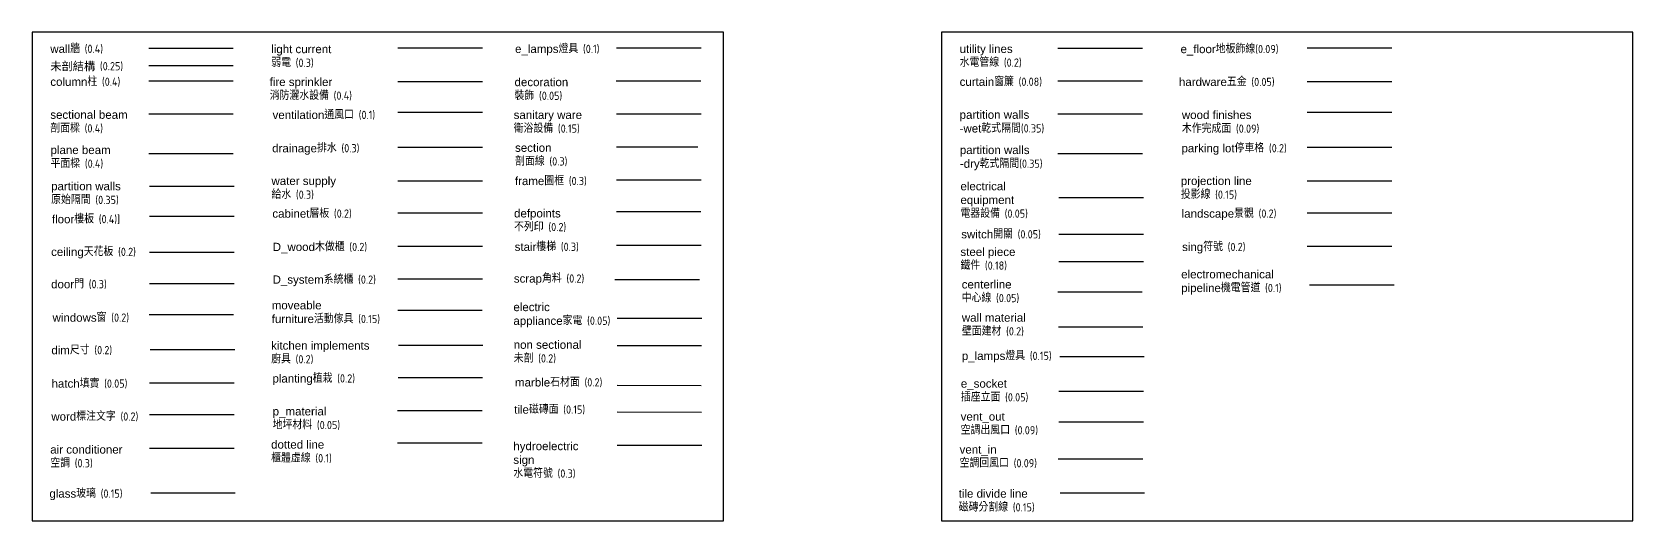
# Model space of a CAD drawing. Header units: centimetres. Extents: x -6116 to 16873, y -2889 to 4505.
# Drawn here: x -6116.4 to -6019.2, y 927.4 to 957.1 of the extents above; entities that cross this region are included whole.
import ezdxf

# ---------------------------------------------------------------- set-up
doc = ezdxf.new("R2010")
doc.units = ezdxf.units.CM
doc.linetypes.add('AM_ISO08W050', pattern=[18, 12, -1.5, 3, -1.5])
doc.linetypes.add('AM_ISO08W050x2', pattern=[9, 6, -0.75, 1.5, -0.75])
for name, color, linetype in [('air conditioner空調', 172, 'Continuous'), ('beam plane平面樑', 140, 'Continuous'), ('beam sectional剖面樑', 4, 'Continuous'), ('cabinet層板', 35, 'Continuous'), ('ceiling天花板', 6, 'Continuous'), ('centerline中心線', 254, 'Continuous'), ('column柱', 50, 'Continuous'), ('curtain窗簾', 41, 'Continuous'), ('D_system系統櫃', 42, 'Continuous'), ('D_wood木做櫃', 30, 'Continuous'), ('decoration裝飾', 34, 'Continuous'), ('defpoints不列印', 252, 'Continuous'), ('dim尺寸', 7, 'Continuous'), ('door門', 3, 'Continuous'), ('dotted line櫃體虛線', 87, 'AM_ISO08W050'), ('drainage排水', 5, 'Continuous'), ('e_floor地板飾線', 41, 'Continuous'), ('e_lamps立面燈具', 241, 'Continuous'), ('e_socket立面插座', 254, 'Continuous'), ('electric appliance家電', 163, 'Continuous'), ('electrical equipment電器設備', 113, 'Continuous'), ('electromechanical pipeline機電管道', 62, 'Continuous'), ('fire sprinkler消防灑水設備', 1, 'Continuous'), ('floor樓板', 4, 'Continuous'), ('frame圖框', 34, 'Continuous'), ('glass玻璃', 254, 'Continuous'), ('hardware五金', 221, 'Continuous'), ('hatch填實', 8, 'Continuous'), ('hydroelectric sign水電符號', 130, 'Continuous'), ('kitchen implements廚具', 21, 'Continuous'), ('landscape景觀', 70, 'Continuous'), ('light current弱電', 210, 'Continuous'), ('marble石材面', 60, 'Continuous'), ('moveable furniture活動傢具', 31, 'Continuous'), ('non sectional未剖', 53, 'Continuous'), ('p_lamps平面燈具', 40, 'Continuous'), ('p_material地坪材料', 8, 'Continuous'), ('parking lot停車格', 173, 'Continuous'), ('partition walls_dry乾式隔間', 52, 'Continuous'), ('partition walls_wet濕式隔間', 13, 'Continuous'), ('partition walls原始隔間', 22, 'Continuous'), ('planting植栽', 95, 'Continuous'), ('projection line投影線', 253, 'Continuous'), ('sanitary ware衛浴設備', 220, 'Continuous'), ('scrap角料', 181, 'Continuous'), ('section剖面線', 1, 'Continuous'), ('sing符號', 40, 'Continuous'), ('stair樓梯', 6, 'Continuous'), ('steel piece鐵件', 253, 'Continuous'), ('switch開關', 231, 'Continuous'), ('tile divide line磁磚分割線', 9, 'Continuous'), ('tile磁磚面', 122, 'Continuous'), ('utility lines水電管線', 72, 'Continuous'), ('vent_in空調回風口', 20, 'Continuous'), ('vent_out空調出風口', 150, 'Continuous'), ('ventilation通風口', 195, 'Continuous'), ('wall material壁面建材', 132, 'Continuous'), ('wall牆', 1, 'Continuous'), ('water supply給水', 5, 'Continuous'), ('windows窗', 70, 'Continuous'), ('wood finishes木作完成面', 23, 'Continuous'), ('word標注文字', 4, 'Continuous'), ('未剖結構', 53, 'Continuous')]:
    doc.layers.add(name, color=color, linetype=linetype)
doc.styles.get("Standard").update_dxf_attribs({"font": 'ISOCP.SHX', "bigfont": 'CHINESET.SHX'})

msp = doc.modelspace()

# ---------------------------------------------------------------- linework, layer by layer
at = {"layer": 'air conditioner空調'}
msp.add_line((-6109.27804, 931.78284), (-6104.1444, 931.78284), dxfattribs=at)
at = {"layer": 'beam plane平面樑'}
msp.add_line((-6109.32832, 949.68333), (-6104.19468, 949.69617), dxfattribs=at)
at = {"layer": 'beam sectional剖面樑'}
msp.add_line((-6109.32832, 952.09305), (-6104.19468, 952.09305), dxfattribs=at)
at = {"layer": 'cabinet層板'}
msp.add_line((-6094.19123, 946.0801), (-6089.05758, 946.0801), dxfattribs=at)
at = {"layer": 'ceiling天花板'}
msp.add_line((-6109.27804, 943.69058), (-6104.1444, 943.69058), dxfattribs=at)
at = {"layer": 'centerline中心線'}
msp.add_line((-6054.12662, 941.29177), (-6048.99297, 941.29177), dxfattribs=at)
at = {"layer": 'column柱'}
msp.add_line((-6109.32832, 954.09305), (-6104.19468, 954.09305), dxfattribs=at)
at = {"layer": 'curtain窗簾'}
msp.add_line((-6054.11022, 954.09305), (-6048.97658, 954.09305), dxfattribs=at)
at = {"layer": 'D_system系統櫃'}
msp.add_line((-6094.19123, 942.07665), (-6089.05758, 942.07665), dxfattribs=at)
at = {"layer": 'D_wood木做櫃'}
msp.add_line((-6094.19123, 944.05278), (-6089.05758, 944.05278), dxfattribs=at)
at = {"layer": 'decoration裝飾'}
msp.add_line((-6080.9365, 954.09698), (-6075.80286, 954.09698), dxfattribs=at)
at = {"layer": 'defpoints不列印'}
msp.add_line((-6080.92912, 946.16199), (-6075.79548, 946.16199), dxfattribs=at)
at = {"layer": 'dim尺寸'}
msp.add_line((-6109.23623, 937.79206), (-6104.10259, 937.79206), dxfattribs=at)
at = {"layer": 'door門'}
msp.add_line((-6109.27804, 941.79792), (-6104.1444, 941.79792), dxfattribs=at)
at = {"layer": 'dotted line櫃體虛線', "linetype": 'AM_ISO08W050x2'}
msp.add_line((-6094.21892, 932.11078), (-6089.08528, 932.11078), dxfattribs=at)
at = {"layer": 'drainage排水'}
msp.add_line((-6094.19123, 950.06695), (-6089.05758, 950.06695), dxfattribs=at)
at = {"layer": 'e_floor地板飾線'}
msp.add_line((-6038.97716, 956.10087), (-6033.84351, 956.10087), dxfattribs=at)
at = {"layer": 'e_lamps立面燈具'}
msp.add_line((-6080.91733, 956.09623), (-6075.78369, 956.09623), dxfattribs=at)
at = {"layer": 'e_socket立面插座'}
msp.add_line((-6054.05994, 935.25698), (-6048.9263, 935.25698), dxfattribs=at)
at = {"layer": 'electric appliance家電'}
msp.add_line((-6080.87169, 939.69497), (-6075.73805, 939.69497), dxfattribs=at)
at = {"layer": 'electrical equipment電器設備'}
msp.add_line((-6054.05994, 947.02455), (-6048.9263, 947.02455), dxfattribs=at)
at = {"layer": 'electromechanical pipeline機電管道'}
msp.add_line((-6038.83413, 941.70897), (-6033.70049, 941.70897), dxfattribs=at)
at = {"layer": 'fire sprinkler消防灑水設備'}
msp.add_line((-6094.19123, 954.06932), (-6089.05758, 954.06932), dxfattribs=at)
at = {"layer": 'floor樓板'}
msp.add_line((-6109.27804, 945.87224), (-6104.1444, 945.87224), dxfattribs=at)
at = {"layer": 'frame圖框'}
msp.add_line((-6080.91733, 948.09305), (-6075.78369, 948.09305), dxfattribs=at)
at = {"layer": 'glass玻璃'}
msp.add_line((-6109.20167, 929.07581), (-6104.06803, 929.07581), dxfattribs=at)
at = {"layer": 'hardware五金'}
msp.add_line((-6038.97313, 954.06932), (-6033.83949, 954.06932), dxfattribs=at)
at = {"layer": 'hatch填實'}
msp.add_line((-6109.27804, 935.76219), (-6104.1444, 935.76219), dxfattribs=at)
at = {"layer": 'hydroelectric sign水電符號'}
msp.add_line((-6080.87855, 931.97399), (-6075.74491, 931.97399), dxfattribs=at)
at = {"layer": 'kitchen implements廚具'}
msp.add_line((-6094.16046, 938.04695), (-6089.02682, 938.04695), dxfattribs=at)
at = {"layer": 'landscape景觀'}
msp.add_line((-6038.97313, 946.0801), (-6033.83949, 946.0801), dxfattribs=at)
at = {"layer": 'light current弱電'}
msp.add_line((-6094.19525, 956.10087), (-6089.06161, 956.10087), dxfattribs=at)
at = {"layer": 'marble石材面'}
msp.add_line((-6080.87169, 935.61774), (-6075.77001, 935.59797), dxfattribs=at)
at = {"layer": 'moveable furniture活動傢具'}
msp.add_line((-6094.20129, 940.17202), (-6089.06764, 940.17202), dxfattribs=at)
at = {"layer": 'non sectional未剖'}
msp.add_line((-6080.87169, 938.01602), (-6075.75496, 938.02929), dxfattribs=at)
at = {"layer": 'p_lamps平面燈具'}
msp.add_line((-6054.00777, 937.36041), (-6048.87413, 937.36041), dxfattribs=at)
at = {"layer": 'p_material地坪材料'}
msp.add_line((-6094.21112, 934.08401), (-6089.07748, 934.08401), dxfattribs=at)
for points in [[(-6116.41245, 927.36645), (-6074.41245, 927.36645), (-6074.41245, 957.06645), (-6116.41245, 957.06645)], [(-6061.19435, 927.36645), (-6019.19435, 927.36645), (-6019.19435, 957.06645), (-6061.19435, 957.06645)]]:
    msp.add_lwpolyline(points, close=True, dxfattribs=at)
at = {"layer": 'parking lot停車格'}
msp.add_line((-6038.97313, 950.06695), (-6033.83949, 950.06695), dxfattribs=at)
at = {"layer": 'partition walls_dry乾式隔間'}
msp.add_line((-6054.11022, 952.09305), (-6048.97658, 952.09305), dxfattribs=at)
at = {"layer": 'partition walls_wet濕式隔間'}
msp.add_line((-6054.11022, 949.68333), (-6048.97658, 949.69617), dxfattribs=at)
at = {"layer": 'partition walls原始隔間'}
msp.add_line((-6109.27804, 947.70893), (-6104.1444, 947.70893), dxfattribs=at)
at = {"layer": 'planting植栽'}
msp.add_line((-6094.18657, 936.08223), (-6089.05293, 936.08223), dxfattribs=at)
at = {"layer": 'projection line投影線'}
msp.add_line((-6038.97313, 948.02883), (-6033.83949, 948.02883), dxfattribs=at)
at = {"layer": 'sanitary ware衛浴設備'}
msp.add_line((-6080.91733, 952.09305), (-6075.78369, 952.09305), dxfattribs=at)
at = {"layer": 'scrap角料'}
msp.add_line((-6081.02417, 942.0247), (-6075.87661, 942.04113), dxfattribs=at)
at = {"layer": 'section剖面線'}
msp.add_line((-6080.9117, 950.08701), (-6075.97232, 950.08701), dxfattribs=at)
at = {"layer": 'sing符號'}
msp.add_line((-6038.97313, 944.05278), (-6033.83949, 944.05278), dxfattribs=at)
at = {"layer": 'stair樓梯'}
msp.add_line((-6080.91056, 944.11877), (-6075.77692, 944.11877), dxfattribs=at)
at = {"layer": 'steel piece鐵件'}
msp.add_line((-6054.05994, 943.12477), (-6048.9263, 943.12477), dxfattribs=at)
at = {"layer": 'switch開關'}
msp.add_line((-6054.05994, 944.79152), (-6048.9263, 944.79152), dxfattribs=at)
at = {"layer": 'tile divide line磁磚分割線'}
msp.add_line((-6053.98357, 929.07581), (-6048.84993, 929.07581), dxfattribs=at)
at = {"layer": 'tile磁磚面'}
msp.add_line((-6080.87169, 933.9979), (-6075.7504, 933.97656), dxfattribs=at)
at = {"layer": 'utility lines水電管線'}
msp.add_line((-6054.11022, 956.09305), (-6048.97658, 956.09305), dxfattribs=at)
at = {"layer": 'vent_in空調回風口'}
msp.add_line((-6054.09754, 931.14587), (-6048.9639, 931.14587), dxfattribs=at)
at = {"layer": 'vent_out空調出風口'}
msp.add_line((-6054.05994, 933.39457), (-6048.9263, 933.39457), dxfattribs=at)
at = {"layer": 'ventilation通風口'}
msp.add_line((-6094.19123, 952.18858), (-6089.05758, 952.18858), dxfattribs=at)
at = {"layer": 'wall material壁面建材'}
msp.add_line((-6054.08893, 939.16065), (-6048.95529, 939.16065), dxfattribs=at)
at = {"layer": 'wall牆'}
msp.add_line((-6109.32832, 956.09305), (-6104.19468, 956.09305), dxfattribs=at)
at = {"layer": 'water supply給水'}
msp.add_line((-6094.19123, 948.02883), (-6089.05758, 948.02883), dxfattribs=at)
at = {"layer": 'windows窗'}
msp.add_line((-6109.30703, 939.91668), (-6104.17339, 939.91668), dxfattribs=at)
at = {"layer": 'wood finishes木作完成面'}
msp.add_line((-6038.97313, 952.18858), (-6033.83949, 952.18858), dxfattribs=at)
at = {"layer": 'word標注文字'}
msp.add_line((-6109.27804, 933.82638), (-6104.1444, 933.82638), dxfattribs=at)
at = {"layer": '未剖結構'}
msp.add_line((-6109.32832, 955.03792), (-6104.19468, 955.03792), dxfattribs=at)

# ---------------------------------------------------------------- texts
at = {"layer": 'p_material地坪材料', "char_height": 0.5, "attachment_point": 1}
for s, width, insert in [('{\\fHelvetica|b0|i0|c136|p34;\\C0;wall\\Fisocp,chineset|c136;牆 (0.4)}', 13.7820472, (-6115.3023, 956.29513)), ('{\\fHelvetica|b0|i0|c136|p34;\\C0;light current\\P\\Fisocp,chineset|c136;弱電 (0.3)}', 13.7820472, (-6101.88697, 956.28153)), ('{\\fHelvetica|b0|i0|c136|p34;\\C0;e_lamps\\Fisocp,chineset|c136;燈具 (0.1)}', 13.7820472, (-6087.0809, 956.29202)), ('{\\fHelvetica|b0|i0|c136|p34;\\C0;utility lines\\P\\Fisocp,chineset|c136;水電管線 (0.2)}', 13.7820472, (-6060.0842, 956.29513)), ('{\\fHelvetica|b0|i0|c136|p34;\\C0;e_floor\\Fisocp,chineset|c136;地板飾線(0.09)}', 13.7820472, (-6046.66888, 956.28153)), ('{\\fArial Unicode MS|b0|i0|c134|p0;\\C0;未剖結構\\Fisocp,chineset|c136; (0.\\Fisocp,chineset|c134;25\\Fisocp,chineset|c136;)}', 13.7820472, (-6115.3023, 955.24)), ('{\\fHelvetica|b0|i0|c136|p34;\\C0;column\\Fisocp,chineset|c136;柱 (0.4)}', 13.7820472, (-6115.3023, 954.29513)), ('{\\fHelvetica|b0|i0|c136|p34;\\C0;fire sprinkler\\P\\Fisocp,chineset|c136;消防灑水設備 (0.4)}', 13.7820472, (-6101.98347, 954.28563)), ('{\\fHelvetica|b0|i0|c136|p34;\\C0;decoration\\P\\Fisocp,chineset|c136;裝飾 (0.05)}', 13.7820472, (-6087.11142, 954.27633)), ('{\\fHelvetica|b0|i0|c136|p34;\\C0;curtain\\Fisocp,chineset|c136;窗簾 (0.08)}', 13.7820472, (-6060.0842, 954.29513)), ('\\pt6;{\\fHelvetica|b0|i0|c136|p34;\\C0;hardware\\Fisocp,chineset|c136;五金 (0.05)}', 13.7820472, (-6046.76537, 954.28563)), ('{\\fHelvetica|b0|i0|c136|p34;\\C0;sectional beam\\P\\Fisocp,chineset|c136;剖面樑 (0.4)}', 13.7820472, (-6115.3023, 952.29513)), ('{\\fHelvetica|b0|i0|c136|p34;\\C0;ventilation\\Fisocp,chineset|c136;通風口 (0.1)}', 13.7820472, (-6101.80542, 952.28253)), ('{\\fHelvetica|b0|i0|c136|p34;\\C0;sanitary ware\\P\\Fisocp,chineset|c136;衛浴設備 (0.15)}', 13.7820472, (-6087.16483, 952.28563)), ('{\\fHelvetica|b0|i0|c136|p34;\\C0;partition walls\\P-wet\\Fisocp,chineset|c136;乾式隔間(0.35)}', 13.7820472, (-6060.0842, 952.29513)), ('{\\fHelvetica|b0|i0|c136|p34;\\C0;wood finishes\\P\\Fisocp,chineset|c136;木作完成面 (0.09)}', 13.7820472, (-6046.58732, 952.28253)), ('{\\fHelvetica|b0|i0|c136|p34;\\C0;plane beam\\P\\Fisocp,chineset|c136;平面樑 (0.4)}', 13.7820472, (-6115.28768, 950.15257)), ('{\\fHelvetica|b0|i0|c136|p34;\\C0;drainage\\Fisocp,chineset|c136;排水 (0.3)}', 13.7820472, (-6101.82738, 950.25855)), ('{\\fHelvetica|b0|i0|c136|p34;\\C0;section\\P\\Fisocp,chineset|c136;剖面線 (0.3)}', 13.7820472, (-6087.07994, 950.28909)), ('{\\fHelvetica|b0|i0|c136|p34;\\C0;partition walls\\P-dry\\Fisocp,chineset|c136;乾式隔間(0.35)}', 13.7820472, (-6060.06959, 950.15257)), ('{\\fHelvetica|b0|i0|c136|p34;\\C0;parking lot\\Fisocp,chineset|c136;停車格 (0.2)}', 13.7820472, (-6046.60928, 950.25855)), ('{\\fHelvetica|b0|i0|c136|p34;\\C0;partition walls\\P\\Fisocp,chineset|c136;原始隔間 (0.35)}', 13.7820472, (-6115.25202, 947.95402)), ('{\\fHelvetica|b0|i0|c136|p34;\\C0;water supply\\Fisocp,chineset|c136;\\P給水 (0.3)}', 13.7820472, (-6101.87262, 948.27382)), ('{\\fHelvetica|b0|i0|c136|p34;\\C0;frame\\Fisocp,chineset|c136;圖框 (0.3)}', 13.7820472, (-6087.08794, 948.26839)), ('{\\fHelvetica|b0|i0|c136|p34;\\C0;electrical\\Pequipment\\P\\Fisocp,chineset|c136;電器設備 (0.05)}', 13.7820472, (-6060.03392, 947.95402)), ('{\\fHelvetica|b0|i0|c136|p34;\\C0;projection line\\P\\Fisocp,chineset|c136;投影線 (0.15)}', 13.7820472, (-6046.65452, 948.27382)), ('{\\fHelvetica|b0|i0|c136|p34;\\C0;floor\\Fisocp,chineset|c136;樓板 (0.4)]}', 13.7820472, (-6115.20429, 945.94995)), ('{\\fHelvetica|b0|i0|c136|p34;\\C0;cabinet\\Fisocp,chineset|c136;層板 (0.2)}', 13.7820472, (-6101.81708, 946.28891)), ('{\\fHelvetica|b0|i0|c136|p34;\\C0;defpoints\\P\\Fisocp,chineset|c136;不列印 (0.2)}', 13.7820472, (-6087.14207, 946.30272)), ('{\\fHelvetica|b0|i0|c136|p34;\\C0;landscape\\Fisocp,chineset|c136;景觀 (0.2)}', 13.7820472, (-6046.59898, 946.28891)), ('{\\fHelvetica|b0|i0|c136|p34;\\C0;switch\\Fisocp,chineset|c136;開關 (0.05)}', 13.7820472, (-6059.98619, 945.032)), ('{\\fHelvetica|b0|i0|c136|p34;\\C0;ceiling\\Fisocp,chineset|c136;天花板 (0.2)}', 13.7820472, (-6115.25202, 943.96448)), ('{\\fHelvetica|b0|i0|c136|p34;\\C0;D_wood\\Fisocp,chineset|c136;木做櫃 (0.2)}', 12.6077772, (-6101.79375, 944.26245)), ('{\\fHelvetica|b0|i0|c136|p34;\\C0;stair\\Fisocp,chineset|c136;樓梯 (0.3)}', 13.7820472, (-6087.10532, 944.26956)), ('{\\fHelvetica|b0|i0|c136|p34;\\C0;steel piece\\P\\Fisocp,chineset|c136;鐵件 (0.18)}', 13.7820472, (-6060.03392, 943.96448)), ('{\\fHelvetica|b0|i0|c136|p34;\\C0;sing\\Fisocp,chineset|c136;符號 (0.2)}', 12.6077772, (-6046.57566, 944.26245)), ('{\\fHelvetica|b0|i0|c136|p34;\\C0;door\\Fisocp,chineset|c136;門 (0.3)}', 13.7820472, (-6115.25202, 942)), ('{\\fHelvetica|b0|i0|c136|p34;\\C0;D_system\\Fisocp,chineset|c136;系統櫃 (0.2)}', 13.7820472, (-6101.80294, 942.27874)), ('{\\fHelvetica|b0|i0|c136|p34;\\C0;scrap\\Fisocp,chineset|c136;角料 (0.2)}', 13.7820472, (-6087.15345, 942.34407)), ('{\\fHelvetica|b0|i0|c136|p34;\\C0;electromechanical\\Ppipeline\\Fisocp,chineset|c136;機電管道 (0.1)}', 13.7820472, (-6046.62911, 942.60278)), ('{\\fHelvetica|b0|i0|c136|p34;\\C0;centerline\\P\\Fisocp,chineset|c136;中心線 (0.05)}', 13.7820472, (-6059.9583, 941.98938)), ('{\\fHelvetica|b0|i0|c136|p34;\\C0;moveable \\Pfurniture\\Fisocp,chineset|c136;活動傢具 (0.15)}', 13.7820472, (-6101.85593, 940.72152)), ('{\\fHelvetica|b0|i0|c136|p34;\\C0;electric \\Pappliance\\Fisocp,chineset|c136;家電 (0.05)}', 13.7820472, (-6087.1815, 940.61187)), ('{\\fHelvetica|b0|i0|c136|p34;\\C0;windows\\Fisocp,chineset|c136;窗 (0.2)}', 13.7820472, (-6115.16634, 939.9707)), ('{\\fHelvetica|b0|i0|c136|p34;\\C0;wall material\\P\\Fisocp,chineset|c136;壁面建材 (0.2)}', 13.7820472, (-6059.94824, 939.9707)), ('{\\fHelvetica|b0|i0|c136|p34;\\C0;kitchen implements\\P\\Fisocp,chineset|c136;廚具 (0.2)}', 13.7820472, (-6101.89366, 938.27413)), ('{\\fHelvetica|b0|i0|c136|p34;\\C0;non sectional \\P\\Fisocp,chineset|c136;未剖 (0.2)}', 13.7820472, (-6087.16165, 938.32414)), ('{\\fHelvetica|b0|i0|c136|p34;\\C0;dim\\Fisocp,chineset|c136;尺寸 (0.2)}', 13.7820472, (-6115.23938, 937.99415)), ('{\\fHelvetica|b0|i0|c136|p34;\\C0;p_lamps\\Fisocp,chineset|c136;燈具 (0.15)}', 13.7820472, (-6059.94785, 937.64525)), ('{\\fHelvetica|b0|i0|c136|p34;\\C0;planting\\Fisocp,chineset|c136;植栽 (0.2)}', 13.7820472, (-6101.81282, 936.27398)), ('{\\fHelvetica|b0|i0|c136|p34;\\C0;hatch\\Fisocp,chineset|c136;填實 (0.05)}', 13.7820472, (-6115.22666, 935.96427)), ('{\\fHelvetica|b0|i0|c136|p34;\\C0;marble\\Fisocp,chineset|c136;石材面 (0.2)}', 13.7820472, (-6087.08297, 936.03559)), ('{\\fHelvetica|b0|i0|c136|p34;\\C0;e_socket\\P\\Fisocp,chineset|c136;插座立面 (0.05)}', 13.7820472, (-6060.00857, 935.96427)), ('{\\fHelvetica|b0|i0|c136|p34;\\C0;p_material\\P\\Fisocp,chineset|c136;地坪材料 (0.05)}', 13.7820472, (-6101.799, 934.27752)), ('{\\fHelvetica|b0|i0|c136|p34;\\C0;tile\\Fisocp,chineset|c136;磁磚面 (0.15)}', 13.7820472, (-6087.13145, 934.38487)), ('{\\fHelvetica|b0|i0|c136|p34;\\C0;word\\Fisocp,chineset|c136;標注文字 (0.2)}', 13.7820472, (-6115.23923, 933.96156)), ('{\\fHelvetica|b0|i0|c136|p34;\\C0;vent_out\\P\\Fisocp,chineset|c136;空調出風口 (0.09)}', 13.7820472, (-6060.02114, 933.96156)), ('{\\fHelvetica|b0|i0|c136|p34;\\C0;air conditioner\\P\\Fisocp,chineset|c136;空調 (0.3)}', 13.7820472, (-6115.30445, 931.95999)), ('{\\fHelvetica|b0|i0|c136|p34;\\C0;dotted line\\P\\Fisocp,chineset|c136;櫃體虛線 (0.1)}', 13.7820472, (-6101.89304, 932.26341)), ('{\\fHelvetica|b0|i0|c136|p34;\\C0;hydroelectric\\Psign\\P\\Fisocp,chineset|c136;水電符號 (0.3)}', 13.7820472, (-6087.1854, 932.16701)), ('{\\fHelvetica|b0|i0|c136|p34;\\C0;vent_in\\P\\Fisocp,chineset|c136;空調回風口 (0.09)}', 13.7820472, (-6060.08635, 931.95999)), ('{\\fHelvetica|b0|i0|c136|p34;\\C0;glass\\Fisocp,chineset|c136;玻璃 (0.15)}', 13.7820472, (-6115.35955, 929.2814)), ('{\\fHelvetica|b0|i0|c136|p34;\\C0;tile divide line\\P\\Fisocp,chineset|c136;磁磚分割線 (0.15)}', 13.7820472, (-6060.14145, 929.2814))]:
    msp.add_mtext_dynamic_manual_height_columns(s, width=width, gutter_width=12.5, heights=[0], dxfattribs=dict(at, insert=insert))

doc.saveas('drawing.dxf')
